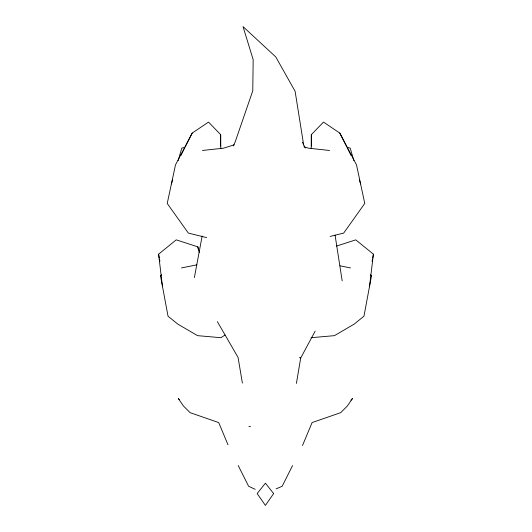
<?xml version="1.0" encoding="UTF-8"?>
<svg xmlns="http://www.w3.org/2000/svg" width="532" height="532" viewBox="0 0 532 532"><rect width="100%" height="100%" fill="white"/><g stroke="black" fill="none" stroke-linecap="round" stroke-linejoin="round"><path stroke-width="0.8" d="M311.18 148.548L311.32 134.682L323.483 122.074L339.795 133.08L356.507 164.873L364.772 203.443L343.659 233.096L330.099 236.427M220.521 146.094L220.68 134.682L208.517 122.074L192.205 133.08L175.493 164.873L167.228 203.443L188.341 233.096L206.689 237.605M369.474 286.735L373.411 254.19L355.775 239.859L336.47 246.09M296.404 383.432L300.693 358.056L315.17 331.11M194.373 277.598L202.16 236.015M372.081 261.292L372.38 259.709M372.673 258.133L373.411 254.19M370.644 274.951L371.442 276.121L363.961 316.214L354.219 324.101L334.428 335.652L311.1 337.7M171.424 183.946L172.667 179.543M178.134 160.711L181.791 148.122L184.93 147.258M302.489 445.557L312.085 422.581L340.686 412.659L347.303 406.062L352.53 398.488L350.907 400.124M233.322 145.908L235.091 142.164L252.773 90.786L253.166 59.597L243.011 26.6L275.769 56.931L295.114 91.291L303.666 144.91M292.567 465.567L282.173 486.261L276.101 488.868M180.82 155.63L184.857 147.63M185.595 146.174L192.205 133.08M225.069 335L220.9 337.7L197.572 335.652L177.781 324.101L168.039 316.214L160.558 276.121L161.356 274.951M160.558 276.121L161.761 275.037M162.526 286.735L158.589 254.19L176.225 239.859L197.844 246.841L199.261 252.401M234.306 144.817L223.453 148.195L202.426 150.47M181.478 267.928L196.887 264.85M248.936 426.684L250.499 426.398M329.574 150.47L308.547 148.195L303.892 146.746M339.981 265.82L350.522 267.928M347.07 147.258L350.209 148.122L353.866 160.711M255.214 489.327L248.624 486.261L238.23 465.567M299.523 357.444L300.693 358.056M370.239 275.037L371.442 276.121M179.351 399.579L178.267 398.488L183.5 406.062L190.11 412.659L218.719 422.581L227.989 444.792M217.362 321.654L238.07 357.444L242.386 383.1M339.795 133.08L346.405 146.174M347.143 147.63L351.18 155.63M302.389 142.164L305.275 148.069M359.333 179.543L360.576 183.946M197.844 246.841L198.436 249.993M158.589 254.19L159.327 258.133M159.62 259.709L159.919 261.292M335.074 235.151L342.176 280.856M311.32 134.682L311.479 146.094M220.68 134.682L220.82 148.548M273.641 493.57L265.402 505.4L257.156 493.57L265.402 483.189L273.641 493.57"/></g></svg>
